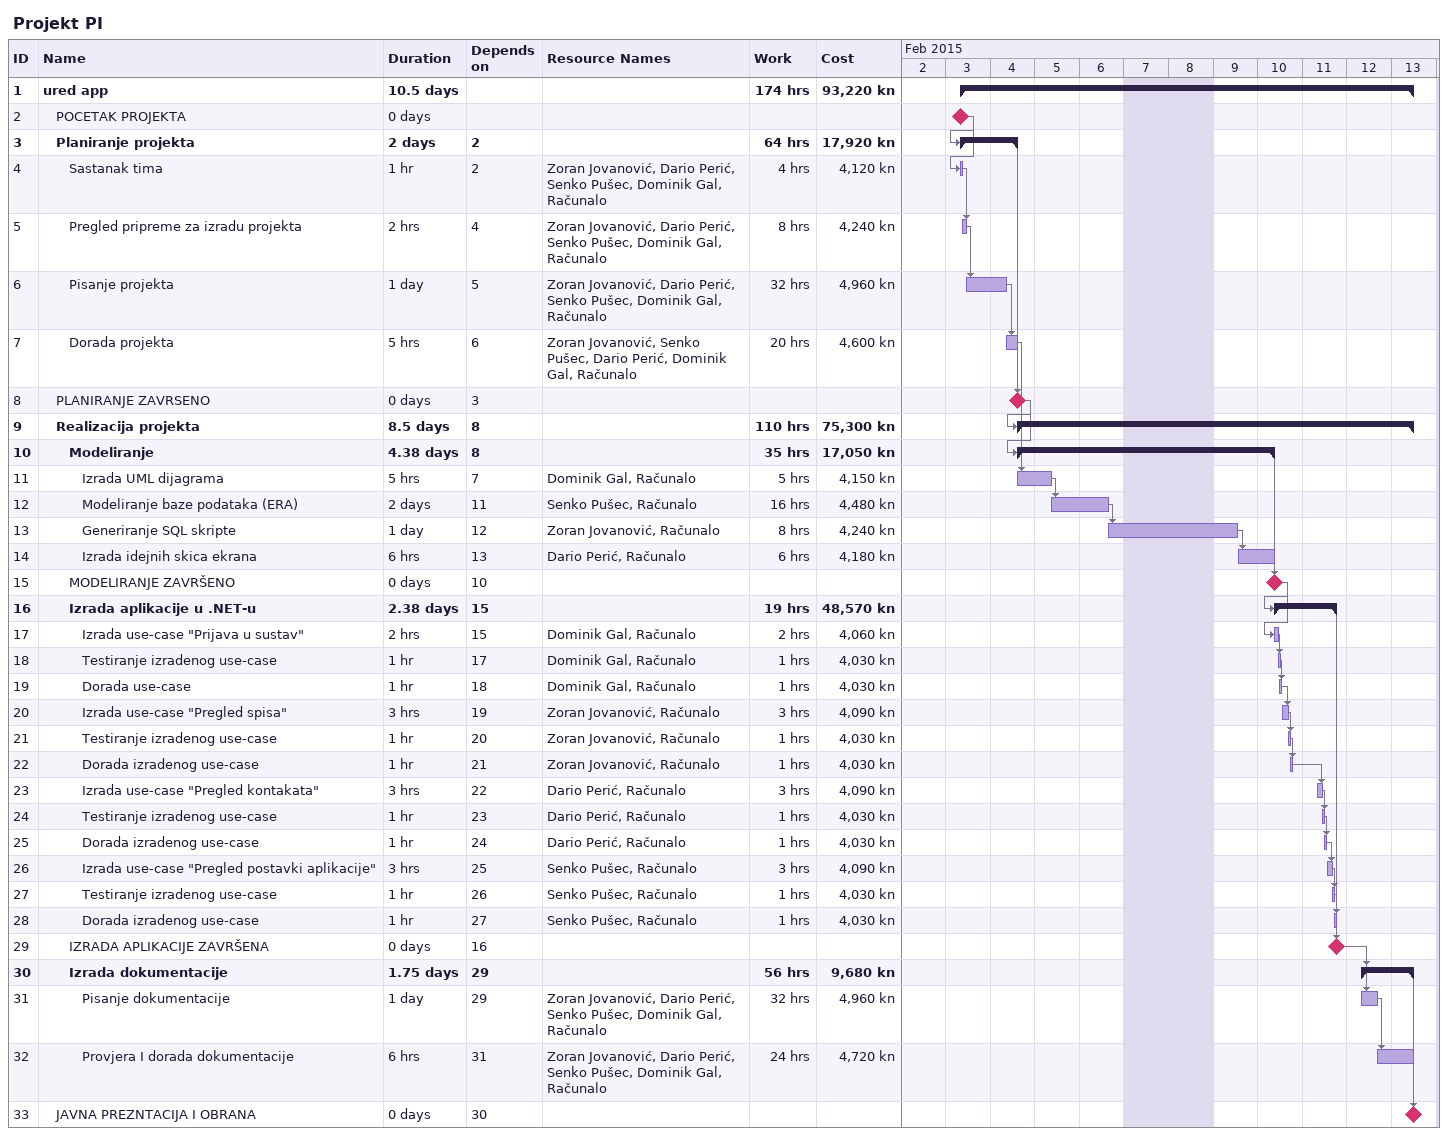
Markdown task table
Projekt PI

| ID | Level | Task | Duration | Start | Finish | Predecessors | Resources | Work (h) | Cost (kn) |
|---|---|---|---|---|---|---|---|---|---|
| 1 | 1 | **ured app** | 10.5d | 2015-02-03 | 2015-02-13 |  |  | 174 | 93220 |
| 2 | 2 | POCETAK PROJEKTA | 0d | 2015-02-03 | 2015-02-03 |  |  |  |  |
| 3 | 2 | **Planiranje projekta** | 2d | 2015-02-03 | 2015-02-04 | 2 |  | 64 | 17920 |
| 4 | 3 | Sastanak tima | 1h | 2015-02-03 | 2015-02-03 | 2 | Zoran Jovanović, Dario Perić, Senko Pušec, Dominik Gal, Računalo | 4 | 4120 |
| 5 | 3 | Pregled pripreme za izradu projekta | 2h | 2015-02-03 | 2015-02-03 | 4 | Zoran Jovanović, Dario Perić, Senko Pušec, Dominik Gal, Računalo | 8 | 4240 |
| 6 | 3 | Pisanje projekta | 1d | 2015-02-03 | 2015-02-04 | 5 | Zoran Jovanović, Dario Perić, Senko Pušec, Dominik Gal, Računalo | 32 | 4960 |
| 7 | 3 | Dorada projekta | 5h | 2015-02-04 | 2015-02-04 | 6 | Zoran Jovanović, Senko Pušec, Dario Perić, Dominik Gal, Računalo | 20 | 4600 |
| 8 | 2 | PLANIRANJE ZAVRSENO | 0d | 2015-02-04 | 2015-02-04 | 3 |  |  |  |
| 9 | 2 | **Realizacija projekta** | 8.5d | 2015-02-04 | 2015-02-13 | 8 |  | 110 | 75300 |
| 10 | 3 | **Modeliranje** | 4.38d | 2015-02-04 | 2015-02-10 | 8 |  | 35 | 17050 |
| 11 | 4 | Izrada UML dijagrama | 5h | 2015-02-04 | 2015-02-05 | 7 | Dominik Gal, Računalo | 5 | 4150 |
| 12 | 4 | Modeliranje baze podataka (ERA) | 2d | 2015-02-05 | 2015-02-06 | 11 | Senko Pušec, Računalo | 16 | 4480 |
| 13 | 4 | Generiranje SQL skripte | 1d | 2015-02-06 | 2015-02-09 | 12 | Zoran Jovanović, Računalo | 8 | 4240 |
| 14 | 4 | Izrada idejnih skica ekrana | 6h | 2015-02-09 | 2015-02-10 | 13 | Dario Perić, Računalo | 6 | 4180 |
| 15 | 3 | MODELIRANJE ZAVRŠENO | 0d | 2015-02-10 | 2015-02-10 | 10 |  |  |  |
| 16 | 3 | **Izrada aplikacije u .NET-u** | 2.38d | 2015-02-10 | 2015-02-11 | 15 |  | 19 | 48570 |
| 17 | 4 | Izrada use-case "Prijava u sustav" | 2h | 2015-02-10 | 2015-02-10 | 15 | Dominik Gal, Računalo | 2 | 4060 |
| 18 | 4 | Testiranje izradenog use-case | 1h | 2015-02-10 | 2015-02-10 | 17 | Dominik Gal, Računalo | 1 | 4030 |
| 19 | 4 | Dorada use-case | 1h | 2015-02-10 | 2015-02-10 | 18 | Dominik Gal, Računalo | 1 | 4030 |
| 20 | 4 | Izrada use-case "Pregled spisa" | 3h | 2015-02-10 | 2015-02-10 | 19 | Zoran Jovanović, Računalo | 3 | 4090 |
| 21 | 4 | Testiranje izradenog use-case | 1h | 2015-02-10 | 2015-02-10 | 20 | Zoran Jovanović, Računalo | 1 | 4030 |
| 22 | 4 | Dorada izradenog use-case | 1h | 2015-02-10 | 2015-02-10 | 21 | Zoran Jovanović, Računalo | 1 | 4030 |
| 23 | 4 | Izrada use-case "Pregled kontakata" | 3h | 2015-02-11 | 2015-02-11 | 22 | Dario Perić, Računalo | 3 | 4090 |
| 24 | 4 | Testiranje izradenog use-case | 1h | 2015-02-11 | 2015-02-11 | 23 | Dario Perić, Računalo | 1 | 4030 |
| 25 | 4 | Dorada izradenog use-case | 1h | 2015-02-11 | 2015-02-11 | 24 | Dario Perić, Računalo | 1 | 4030 |
| 26 | 4 | Izrada use-case "Pregled postavki aplikacije" | 3h | 2015-02-11 | 2015-02-11 | 25 | Senko Pušec, Računalo | 3 | 4090 |
| 27 | 4 | Testiranje izradenog use-case | 1h | 2015-02-11 | 2015-02-11 | 26 | Senko Pušec, Računalo | 1 | 4030 |
| 28 | 4 | Dorada izradenog use-case | 1h | 2015-02-11 | 2015-02-11 | 27 | Senko Pušec, Računalo | 1 | 4030 |
| 29 | 3 | IZRADA APLIKACIJE ZAVRŠENA | 0d | 2015-02-11 | 2015-02-11 | 16 |  |  |  |
| 30 | 3 | **Izrada dokumentacije** | 1.75d | 2015-02-12 | 2015-02-13 | 29 |  | 56 | 9680 |
| 31 | 4 | Pisanje dokumentacije | 1d | 2015-02-12 | 2015-02-12 | 29 | Zoran Jovanović, Dario Perić, Senko Pušec, Dominik Gal, Računalo | 32 | 4960 |
| 32 | 4 | Provjera I dorada dokumentacije | 6h | 2015-02-12 | 2015-02-13 | 31 | Zoran Jovanović, Dario Perić, Senko Pušec, Dominik Gal, Računalo | 24 | 4720 |
| 33 | 2 | JAVNA PREZNTACIJA I OBRANA | 0d | 2015-02-13 | 2015-02-13 | 30 |  |  |  |
